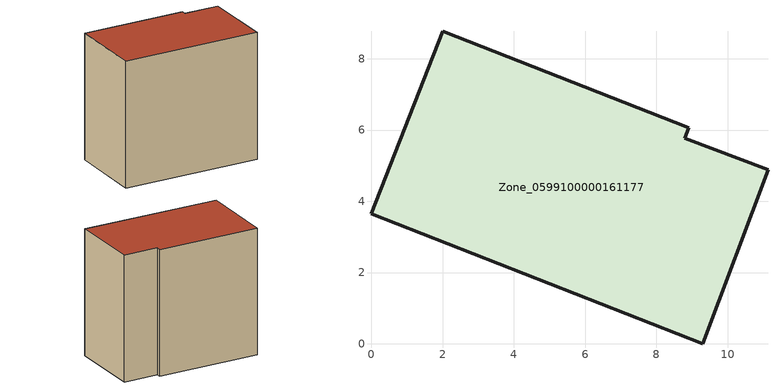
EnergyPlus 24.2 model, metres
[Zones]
Zone_0599100000161177
 floor ground (C_G): 0,3.65 2,8.78 8.9,6.06 8.8,5.76 11.13,4.88 9.3,0 z0
 wall outside (C_F): 0,3.65 9.3,0 11.13,4.88 8.8,5.76 8.9,6.06 2,8.78 0,3.65 z0:9.1
 roof outside (C_R): 2,8.78 0,3.65 9.3,0 11.13,4.88 8.8,5.76 8.9,6.06 z9.1
[BUILDING]
Pand.0599100000161177: North Axis=0; Terrain=City; Loads Convergence Tolerance Value=0.04; Temperature Convergence Tolerance Value=0.4; Solar Distribution=FullExterior; Maximum Number of Warmup Days=25; Minimum Number of Warmup Days=1
[Site:Location]
Rotterdam.The.Hague.AP_ZH_NLD Design_Conditions: Latitude=51.96; Longitude=4.45; Time Zone=1; Elevation=-4.5
[SITE:GROUNDTEMPERATURE:BUILDINGSURFACE]
18, 18, 18, 18, 18, 18, 18, 18, 18, 18, 18, 18
[MATERIAL] Thermal Absorptance=0.9; Solar Absorptance=0.7; Visible Absorptance=0.7
Name | Roughness | Thickness | Conductivity | Density | Specific Heat
G.TC.1946 | MediumSmooth | 0.15 | 1 | 540 | 1210
F.TC.1946 | Rough | 0.3 | 0.857143 | 1920 | 840
R.TC.1946 | MediumRough | 0.2 | 0.909091 | 1500 | 1000
[CONSTRUCTION]
C_G: G.TC.1946
C_F: F.TC.1946
C_R: R.TC.1946
[ZONE]
Zone_0599100000161177: Type=1; Multiplier=1; Ceiling Height=Autocalculate; Volume=Autocalculate; Floor Area=autocalculate; Part of Total Floor Area=Yes
[ZONEINFILTRATION:DESIGNFLOWRATE]
Infil_Zone_0599100000161177: Zone or ZoneList or Space or SpaceList=Zone_0599100000161177; Schedule=AlwaysOn; Design Flow Rate Calculation Method=Flow/Area; Flow Rate per Floor Area=0.003; Constant Term Coefficient=1; Temperature Term Coefficient=0; Velocity Term Coefficient=0; Velocity Squared Term Coefficient=0
[HVACTEMPLATE:ZONE:IDEALLOADSAIRSYSTEM]
Zone_0599100000161177: Maximum Heating Supply Air Temperature=50; Minimum Cooling Supply Air Temperature=13; Maximum Heating Supply Air Humidity Ratio=0.0156; Minimum Cooling Supply Air Humidity Ratio=0.0077; Heating Limit=NoLimit; Cooling Limit=NoLimit; Dehumidification Control Type=ConstantSensibleHeatRatio; Cooling Sensible Heat Ratio=0.7; Dehumidification Setpoint=60; Humidification Control Type=None; Humidification Setpoint=30; Outdoor Air Method=None; Outdoor Air Flow Rate per Person=0.00944; Outdoor Air Flow Rate per Zone Floor Area=0; Outdoor Air Flow Rate per Zone=0; Demand Controlled Ventilation Type=None; Outdoor Air Economizer Type=NoEconomizer; Heat Recovery Type=None; Sensible Heat Recovery Effectiveness=0.7; Latent Heat Recovery Effectiveness=0.65
[ZONECONTROL:THERMOSTAT]
ThermostatControl_Zone_0599100000161177: Zone or ZoneList=Zone_0599100000161177; Control Type Schedule=DualSetpointControlType; Control 1=Thermostat_Zone_0599100000161177; Temperature Difference Between Cutout And Setpoint=0
[THERMOSTATSETPOINT:DUALSETPOINT]
Thermostat_Zone_0599100000161177: Heating Setpoint Temperature Schedule=HeatingSetpoint_Zone_0599100000161177; Cooling Setpoint Temperature Schedule=CoolingSetpoint_Zone_0599100000161177
[SCHEDULE:COMPACT]
HeatingSetpoint_Zone_0599100000161177: Through: 12/31, For: AllDays, Until: 24:00, 21
CoolingSetpoint_Zone_0599100000161177: Through: 12/31, For: AllDays, Until: 24:00, 24
DualSetpointControlType: Through: 12/31, For: AllDays, Until: 24:00, 4
AlwaysOn: Through: 12/31, For: AllDays, Until: 24:00, 1
